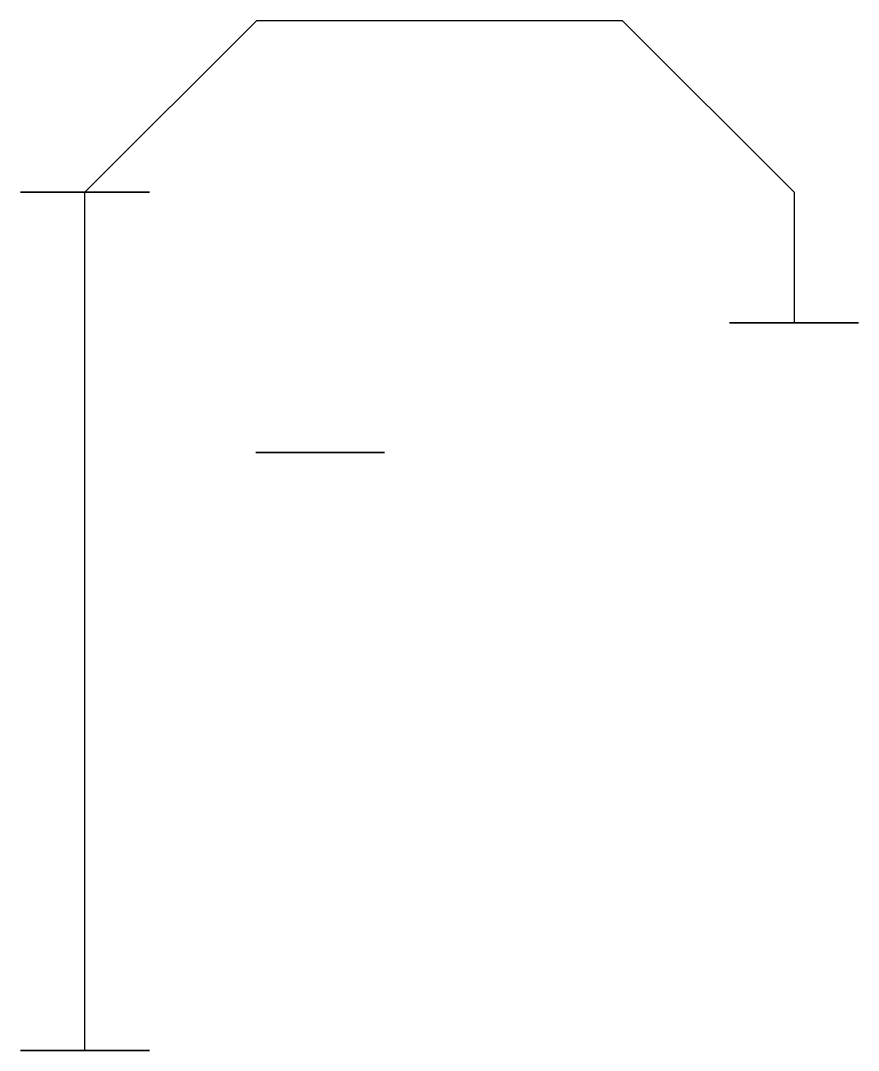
# Model space of a CAD drawing. Header units: millimetres. Extents: x 4.5 to 73.3, y 1.7 to 55.5.
# Drawn here: x 53.81 to 73.33, y 31.51 to 55.51 of the extents above.
import ezdxf

# ---------------------------------------------------------------- set-up
doc = ezdxf.new("R2010")
doc.units = ezdxf.units.MM
doc.header["$MEASUREMENT"] = 0
doc.layers.get('0').update_dxf_attribs({"true_color": 0xc2ced6})

msp = doc.modelspace()

# ---------------------------------------------------------------- linework, layer by layer
msp.add_lwpolyline([(55.311, 31.511), (55.311, 51.508), (59.311, 55.508), (67.827, 55.508), (71.827, 51.508), (71.827, 48.466)])
at = {"extrusion": (0, -1, -2.22045e-16)}
for points, elevation in [([(53.811, -1.5), (56.811, -1.5), (56.811, 1.5), (53.811, 1.5)], -51.508), ([(70.327, -1.5), (73.327, -1.5), (73.327, 1.5), (70.327, 1.5)], -48.466), ([(59.287, -1.5), (62.287, -1.5), (62.287, 1.5), (59.287, 1.5)], -45.447), ([(53.811, -1.5), (56.811, -1.5), (56.811, 1.5), (53.811, 1.5)], -31.511)]:
    msp.add_lwpolyline(points, close=True, dxfattribs=dict(at, elevation=elevation))

doc.saveas('drawing.dxf')
